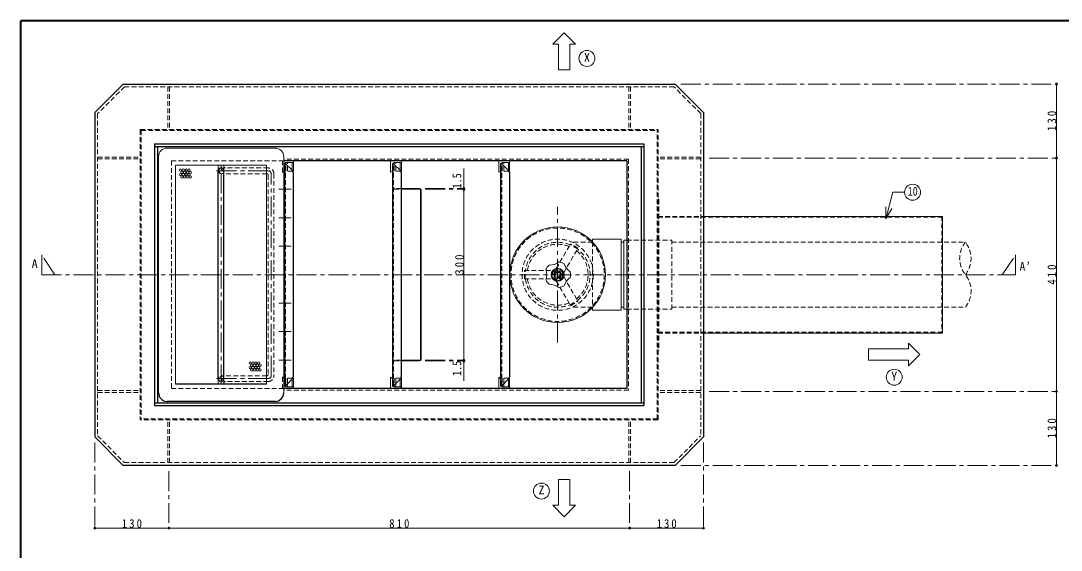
# Model space of a CAD drawing. Units: millimetres at full size, sheet at 1:7. Extents: x -1480 to 1355, y -979 to 988.
# Drawn here: x -1480 to 349, y 58 to 988 of the extents above; entities that cross this region are included whole.
import ezdxf
from ezdxf.enums import TextEntityAlignment as Align

# ---------------------------------------------------------------- set-up
doc = ezdxf.new("R2010")
doc.units = ezdxf.units.MM
doc.header["$LTSCALE"] = 7
doc.header["$PDMODE"] = 32
doc.header["$PDSIZE"] = 3.5
doc.linetypes.add('CHAIN1', pattern=[8, 5, -1, 1, -1])
doc.linetypes.add('DASHED1', pattern=[1.8, 1.2, -0.6])
doc.layers.add('0-0_ﾚｲﾔ1', color=4, linetype='Continuous', lineweight=9)
doc.styles.add('ＭＳ ゴシック', font='')
doc.styles.get('ＭＳ ゴシック').set_extended_font_data('MS Gothic')

msp = doc.modelspace()

# ---------------------------------------------------------------- linework, layer by layer
at = {"layer": '0-0_ﾚｲﾔ1', "color": 1, "lineweight": 40}
for p in [(-1479.745, -979.045), (1355.255, 987.955)]:
    msp.add_line(p, (-1479.745, 987.955), dxfattribs=at)
at = {"layer": '0-0_ﾚｲﾔ1'}
for p, q in [((-534.745, 946.955), (-544.745, 946.955)), ((-534.745, 946.955), (-534.745, 901.955)), ((-514.745, 901.955), (-514.745, 946.955)), ((-534.745, 901.955), (-514.745, 901.955)), ((340.255, 746.955), (340.255, 876.955)), ((340.255, 336.955), (340.255, 746.955)), ((-700.995, 728.455), (-700.995, 691.955)), ((-778.995, 693.455), (-810.995, 693.455)), ((-810.995, 691.955), (-778.995, 691.955)), ((-777.495, 393.455), (-777.495, 690.455)), ((-775.995, 393.455), (-775.995, 690.455)), ((-700.995, 691.955), (-700.995, 391.955)), ((-474.745, 604.455), (-424.745, 604.455)), ((-474.745, 604.455), (-474.745, 599.171)), ((-424.745, 604.455), (-424.745, 479.455)), ((-419.745, 598.955), (-424.745, 598.955)), ((-419.745, 602.455), (-414.745, 602.455)), ((-474.745, 484.738), (-474.745, 479.455)), ((-474.745, 479.455), (-424.745, 479.455)), ((-419.745, 484.955), (-424.745, 484.955)), ((80.255, 421.955), (100.255, 401.955)), ((80.255, 411.955), (80.255, 421.955)), ((80.255, 411.955), (10.255, 411.955)), ((10.255, 411.955), (10.255, 391.955)), ((-778.995, 391.955), (-810.995, 391.955)), ((-810.995, 390.455), (-778.995, 390.455)), ((-700.995, 391.955), (-700.995, 355.455)), ((10.255, 391.955), (80.255, 391.955)), ((340.255, 206.955), (340.255, 336.955)), ((-534.745, 181.955), (-534.745, 136.955)), ((-514.745, 181.955), (-534.745, 181.955)), ((-514.745, 136.955), (-514.745, 181.955)), ((-514.745, 136.955), (-504.745, 136.955)), ((-1349.745, 96.955), (-1219.745, 96.955)), ((-409.745, 96.955), (-1219.745, 96.955)), ((-279.745, 96.955), (-409.745, 96.955))]:
    msp.add_line(p, q, dxfattribs=at)
at = {"layer": '0-0_ﾚｲﾔ1', "color": 5, "lineweight": 25}
for p, q in [((-1299.745, 876.955), (-1349.745, 826.955)), ((-1299.745, 876.955), (-329.745, 876.955)), ((-279.745, 826.955), (-329.745, 876.955)), ((-1349.745, 826.955), (-1349.745, 256.955)), ((-279.745, 826.955), (-279.745, 256.955)), ((-1244.745, 771.955), (-384.745, 771.955)), ((-1244.745, 771.955), (-1244.745, 311.955)), ((-384.745, 771.955), (-384.745, 311.955)), ((-1244.745, 766.955), (-384.745, 766.955)), ((-1239.745, 766.955), (-1239.745, 316.955)), ((-389.745, 766.955), (-389.745, 316.955)), ((-414.745, 741.955), (-1017.745, 741.955)), ((-1015.995, 346.955), (-1015.995, 736.955)), ((-1014.495, 736.955), (-1015.995, 736.955)), ((-1002.46, 724.919), (-1014.495, 736.955)), ((-825.995, 346.955), (-825.995, 736.955)), ((-635.995, 346.955), (-635.995, 736.955)), ((-634.495, 736.955), (-635.995, 736.955)), ((-622.46, 724.919), (-634.495, 736.955)), ((-414.745, 741.955), (-414.745, 341.955)), ((-1132.745, 359.455), (-1132.745, 724.455)), ((-1122.745, 359.455), (-1122.745, 724.455)), ((-1000.995, 721.383), (-1000.995, 362.526)), ((-810.995, 721.383), (-810.995, 362.526)), ((-620.995, 721.383), (-620.995, 362.526)), ((-1047.745, 349.455), (-1207.745, 349.455)), ((-1002.46, 358.99), (-1014.495, 346.955)), ((-812.46, 358.99), (-824.495, 346.955)), ((-622.46, 358.99), (-634.495, 346.955)), ((-414.745, 341.955), (-1017.745, 341.955)), ((-1014.495, 346.955), (-1015.995, 346.955)), ((-824.495, 346.955), (-825.995, 346.955)), ((-634.495, 346.955), (-635.995, 346.955)), ((-1244.745, 316.955), (-384.745, 316.955)), ((-1244.745, 311.955), (-384.745, 311.955)), ((-1032.745, 319.455), (-1222.745, 319.455)), ((-1349.745, 256.955), (-1299.745, 206.955)), ((-329.745, 206.955), (-279.745, 256.955)), ((-329.745, 206.955), (-1299.745, 206.955))]:
    msp.add_line(p, q, dxfattribs=at)
at = {"layer": '0-0_ﾚｲﾔ1', "linetype": 'DASHED1'}
for p, q in [((-1297.674, 871.955), (-1344.745, 824.883)), ((-1297.674, 871.955), (-331.816, 871.955)), ((-1221.345, 871.955), (-1221.345, 796.955)), ((-1218.145, 871.955), (-1218.145, 796.955)), ((-411.345, 871.955), (-411.345, 796.955)), ((-408.145, 871.955), (-408.145, 796.955)), ((-284.745, 824.883), (-331.816, 871.955)), ((-1344.745, 824.883), (-1344.745, 259.026)), ((-284.745, 824.883), (-284.745, 259.026)), ((-1269.745, 796.955), (-1269.745, 286.955)), ((-1269.745, 796.955), (-359.745, 796.955)), ((-1268.145, 795.355), (-361.345, 795.355)), ((-1268.145, 795.355), (-1268.145, 288.555)), ((-361.345, 288.555), (-361.345, 795.355)), ((-359.745, 286.955), (-359.745, 796.955)), ((-1344.745, 748.555), (-1269.745, 748.555)), ((-1344.745, 745.355), (-1269.745, 745.355)), ((-1019.745, 721.955), (-1019.745, 741.955)), ((-1013.745, 723.955), (-1013.745, 736.205)), ((-1010.745, 723.955), (-1010.745, 738.955)), ((-823.745, 723.955), (-823.745, 736.205)), ((-820.745, 723.955), (-820.745, 738.955)), ((-633.745, 723.955), (-633.745, 736.205)), ((-630.745, 723.955), (-630.745, 738.955)), ((-284.745, 748.555), (-359.745, 748.555)), ((-284.745, 745.355), (-359.745, 745.355)), ((-1047.379, 719.455), (-1122.745, 719.455)), ((-1044.879, 729.455), (-1120.245, 729.455)), ((-1044.879, 716.955), (-1044.879, 366.955)), ((-1034.879, 719.455), (-1034.879, 364.455)), ((-1001.707, 723.955), (-1013.745, 723.955)), ((-1002.745, 725.205), (-1002.745, 723.955)), ((-811.707, 723.955), (-823.745, 723.955)), ((-812.745, 725.205), (-812.745, 723.955)), ((-621.707, 723.955), (-633.745, 723.955)), ((-622.745, 725.205), (-622.745, 723.955)), ((-810.995, 693.455), (-822.995, 693.455)), ((-822.995, 691.955), (-810.995, 691.955)), ((-359.745, 674.455), (-358.145, 674.455)), ((-358.145, 674.455), (-358.145, 409.455)), ((-359.745, 644.455), (-279.745, 644.455)), ((-359.745, 642.855), (138.655, 642.855)), ((138.655, 644.455), (138.655, 439.455)), ((-538.615, 552.849), (-513.49, 596.367)), ((-525.625, 545.349), (-500.5, 588.867)), ((-501.25, 587.568), (-514.24, 595.068)), ((-500.5, 588.867), (-513.49, 596.367)), ((-474.745, 598.955), (-510.608, 598.955)), ((-474.745, 599.171), (-474.745, 484.738)), ((-414.745, 602.455), (-335.745, 602.455)), ((-335.745, 481.455), (-335.745, 602.455)), ((-335.745, 598.955), (180.255, 598.955)), ((-594.745, 549.455), (-544.495, 549.455)), ((-594.745, 534.455), (-594.745, 549.455)), ((-593.245, 534.455), (-593.245, 549.455)), ((-536.245, 551.481), (-544.495, 546.718)), ((-544.495, 549.455), (-544.495, 534.455)), ((-525.625, 545.349), (-538.615, 552.849)), ((-594.745, 534.455), (-544.495, 534.455)), ((-536.245, 532.428), (-544.495, 537.191)), ((-525.625, 538.56), (-538.615, 531.06)), ((-538.615, 531.06), (-513.49, 487.542)), ((-527.995, 546.718), (-527.995, 537.191)), ((-525.625, 538.56), (-500.5, 495.042)), ((-514.24, 488.841), (-501.25, 496.341)), ((-513.49, 487.542), (-500.5, 495.042)), ((-474.745, 484.955), (-510.608, 484.955)), ((-414.745, 481.455), (-335.745, 481.455)), ((-335.745, 484.955), (180.255, 484.955)), ((-359.745, 441.055), (138.655, 441.055)), ((-359.745, 439.455), (-279.745, 439.455)), ((-359.745, 409.455), (-358.145, 409.455)), ((-810.995, 391.955), (-822.995, 391.955)), ((-822.995, 390.455), (-810.995, 390.455)), ((-1047.379, 364.455), (-1122.745, 364.455)), ((-1044.879, 354.455), (-1120.245, 354.455)), ((-1019.745, 361.955), (-1019.745, 341.955)), ((-1013.745, 359.955), (-1013.745, 347.705)), ((-1001.707, 359.955), (-1013.745, 359.955)), ((-1010.745, 359.955), (-1010.745, 350.705)), ((-1002.745, 358.705), (-1002.745, 359.955)), ((-823.745, 359.955), (-823.745, 347.705)), ((-811.707, 359.955), (-823.745, 359.955)), ((-820.745, 359.955), (-820.745, 350.705)), ((-812.745, 358.705), (-812.745, 359.955)), ((-633.745, 359.955), (-633.745, 347.705)), ((-621.707, 359.955), (-633.745, 359.955)), ((-630.745, 359.955), (-630.745, 350.705)), ((-622.745, 358.705), (-622.745, 359.955)), ((-1344.745, 338.555), (-1269.745, 338.555)), ((-1344.745, 335.355), (-1269.745, 335.355)), ((-284.745, 338.555), (-359.745, 338.555)), ((-284.745, 335.355), (-359.745, 335.355)), ((-359.745, 286.955), (-1269.745, 286.955)), ((-361.345, 288.555), (-1268.145, 288.555)), ((-1221.345, 211.955), (-1221.345, 286.955)), ((-1218.145, 211.955), (-1218.145, 286.955)), ((-411.345, 211.955), (-411.345, 286.955)), ((-408.145, 211.955), (-408.145, 286.955)), ((-1344.745, 259.026), (-1297.674, 211.955)), ((-331.816, 211.955), (-284.745, 259.026)), ((-331.816, 211.955), (-1297.674, 211.955))]:
    msp.add_line(p, q, dxfattribs=at)
at = {"layer": '0-0_ﾚｲﾔ1', "linetype": 'CHAIN1'}
for p, q in [((-319.745, 876.955), (340.255, 876.955)), ((-1127.745, 349.455), (-1127.745, 734.455)), ((-269.745, 746.955), (340.255, 746.955)), ((-1044.879, 724.455), (-1142.745, 724.455)), ((-1039.879, 364.455), (-1039.879, 719.455)), ((-1025.995, 691.955), (-1004.495, 691.955)), ((-768.995, 693.455), (-700.995, 693.455)), ((-768.995, 691.955), (-700.995, 691.955)), ((-536.245, 422.955), (-536.245, 660.955)), ((-1025.995, 641.955), (-1004.495, 641.955)), ((-1025.995, 591.955), (-1004.495, 591.955)), ((-1419.745, 541.955), (-1443.079, 576.955)), ((-1443.079, 576.955), (-1443.079, 541.955)), ((245.255, 541.955), (268.588, 576.955)), ((268.588, 576.955), (268.588, 541.955)), ((-1443.079, 541.955), (268.588, 541.955)), ((-1025.995, 491.955), (-1004.495, 491.955)), ((-1025.995, 441.955), (-1004.495, 441.955)), ((-1025.995, 391.955), (-1004.495, 391.955)), ((-768.995, 391.955), (-700.995, 391.955)), ((-768.995, 390.455), (-700.995, 390.455)), ((-1044.879, 359.455), (-1142.745, 359.455)), ((-269.745, 336.955), (340.255, 336.955)), ((-1349.745, 246.955), (-1349.745, 96.955)), ((-279.745, 246.955), (-279.745, 96.955)), ((-319.745, 206.955), (340.255, 206.955)), ((-1219.745, 196.955), (-1219.745, 96.955)), ((-409.745, 196.955), (-409.745, 96.955))]:
    msp.add_line(p, q, dxfattribs=at)
at = {"layer": '0-0_ﾚｲﾔ1', "color": 7, "lineweight": 18}
for p, q in [((-1032.745, 764.455), (-1222.745, 764.455)), ((-1237.745, 334.455), (-1237.745, 749.455)), ((-1047.745, 734.455), (-1207.745, 734.455)), ((-1207.745, 349.455), (-1207.745, 734.455)), ((-1132.745, 724.455), (-1132.745, 734.455)), ((-1122.745, 724.455), (-1122.745, 734.455)), ((-1047.745, 349.455), (-1047.745, 734.455)), ((-1017.745, 334.455), (-1017.745, 749.455)), ((-1016.745, 735.955), (-1016.745, 724.955)), ((-1013.745, 738.955), (-1000.624, 738.955)), ((-1013.745, 736.205), (-1013.745, 738.955)), ((-1002.745, 725.205), (-1002.745, 738.955)), ((-1000.624, 723.955), (-1000.624, 738.955)), ((-829.745, 721.955), (-829.745, 741.955)), ((-826.745, 735.955), (-826.745, 724.955)), ((-823.745, 738.955), (-810.624, 738.955)), ((-823.745, 736.205), (-823.745, 738.955)), ((-812.745, 725.205), (-812.745, 738.955)), ((-810.624, 723.955), (-810.624, 738.955)), ((-639.745, 721.955), (-639.745, 741.955)), ((-636.745, 735.955), (-636.745, 724.955)), ((-633.745, 738.955), (-620.624, 738.955)), ((-633.745, 736.205), (-633.745, 738.955)), ((-622.745, 725.205), (-622.745, 738.955)), ((-620.624, 723.955), (-620.624, 738.955)), ((-1001.707, 723.955), (-1000.624, 723.955)), ((-811.707, 723.955), (-810.624, 723.955)), ((-621.707, 723.955), (-620.624, 723.955)), ((40.443, 639.928), (53, 686.792)), ((53, 686.792), (73.563, 686.792)), ((40.443, 639.928), (40.443, 660.928)), ((-279.745, 644.455), (140.255, 644.455)), ((40.443, 639.928), (50.943, 658.115)), ((140.255, 644.455), (140.255, 439.455)), ((-279.745, 439.455), (140.255, 439.455)), ((-1132.745, 359.455), (-1132.745, 349.455)), ((-1122.745, 359.455), (-1122.745, 349.455)), ((-1016.745, 347.955), (-1016.745, 358.955)), ((-1013.745, 347.705), (-1013.745, 344.955)), ((-1010.745, 350.705), (-1010.745, 344.955)), ((-1002.745, 344.955), (-1002.745, 358.705)), ((-1001.707, 359.955), (-1000.624, 359.955)), ((-1000.624, 344.955), (-1000.624, 359.955)), ((-829.745, 361.955), (-829.745, 341.955)), ((-826.745, 347.955), (-826.745, 358.955)), ((-823.745, 347.705), (-823.745, 344.955)), ((-820.745, 350.705), (-820.745, 344.955)), ((-812.745, 344.955), (-812.745, 358.705)), ((-811.707, 359.955), (-810.624, 359.955)), ((-810.624, 344.955), (-810.624, 359.955)), ((-639.745, 361.955), (-639.745, 341.955)), ((-636.745, 347.955), (-636.745, 358.955)), ((-633.745, 347.705), (-633.745, 344.955)), ((-630.745, 350.705), (-630.745, 344.955)), ((-622.745, 344.955), (-622.745, 358.705)), ((-621.707, 359.955), (-620.624, 359.955)), ((-620.624, 344.955), (-620.624, 359.955)), ((-1013.745, 344.955), (-1000.624, 344.955)), ((-823.745, 344.955), (-810.624, 344.955)), ((-633.745, 344.955), (-620.624, 344.955))]:
    msp.add_line(p, q, dxfattribs=at)
at = {"layer": '0-0_ﾚｲﾔ1', "color": 7, "linetype": 'DASHED1', "lineweight": 18}
for p, q in [((-1017.745, 741.955), (-1214.745, 741.955)), ((-1214.745, 741.955), (-1214.745, 341.955)), ((-411.745, 744.955), (-1017.745, 744.955)), ((-1014.495, 346.955), (-1014.495, 736.955)), ((-824.495, 346.955), (-824.495, 736.955)), ((-634.495, 346.955), (-634.495, 736.955)), ((-411.745, 744.955), (-411.745, 338.955)), ((-1014.495, 704.455), (-1015.995, 704.455)), ((-1014.495, 679.455), (-1015.995, 679.455)), ((-1014.495, 654.455), (-1015.995, 654.455)), ((-1014.495, 629.455), (-1015.995, 629.455)), ((-1014.495, 604.455), (-1015.995, 604.455)), ((-1014.495, 579.455), (-1015.995, 579.455)), ((-1014.495, 554.455), (-1015.995, 554.455)), ((-1014.495, 529.455), (-1015.995, 529.455)), ((-1014.495, 504.455), (-1015.995, 504.455)), ((-1014.495, 479.455), (-1015.995, 479.455)), ((-1014.495, 454.455), (-1015.995, 454.455)), ((-1014.495, 429.455), (-1015.995, 429.455)), ((-1014.495, 404.455), (-1015.995, 404.455)), ((-1014.495, 379.455), (-1015.995, 379.455)), ((-1017.745, 341.955), (-1214.745, 341.955)), ((-411.745, 338.955), (-1017.745, 338.955))]:
    msp.add_line(p, q, dxfattribs=at)
at = {"layer": '0-0_ﾚｲﾔ1'}
for points in [[(-544.745, 946.955), (-524.745, 966.955), (-504.745, 946.955), (-514.745, 946.955)], [(-419.745, 602.455), (-419.745, 481.455), (-414.745, 481.455)], [(100.255, 401.955), (80.255, 381.955), (80.255, 391.955)], [(-504.745, 136.955), (-524.745, 116.955), (-544.745, 136.955), (-534.745, 136.955)]]:
    msp.add_lwpolyline(points, dxfattribs=at)
at = {"layer": '0-0_ﾚｲﾔ1', "color": 5, "lineweight": 25}
msp.add_lwpolyline([(-812.46, 724.919), (-824.495, 736.955), (-825.995, 736.955)], dxfattribs=at)
at = {"layer": '0-0_ﾚｲﾔ1', "color": 7, "lineweight": 18}
for centre, radius in [((-484.745, 921.955), 14), ((87.563, 686.792), 14), ((-536.245, 541.955), 84), ((-536.245, 541.955), 11.5), ((-536.245, 541.955), 10.5), ((-536.245, 541.955), 6.5), ((55.255, 361.955), 14), ((-564.745, 161.955), 14)]:
    msp.add_circle(centre, radius, dxfattribs=at)
at = {"layer": '0-0_ﾚｲﾔ1'}
for centre in [(-1199.133, 725.78), (-1199.133, 717.78), (-1196.633, 721.78), (-1196.633, 713.78), (-1194.133, 725.78), (-1194.133, 717.78), (-1191.633, 721.78), (-1191.633, 713.78), (-1189.133, 725.78), (-1189.133, 717.78), (-1186.633, 721.78), (-1186.633, 713.78), (-1184.133, 725.78), (-1184.133, 717.78), (-1181.633, 721.78), (-1181.633, 713.78), (-1076.661, 386.816), (-1074.161, 382.816), (-1071.661, 386.816), (-1069.161, 382.816), (-1066.661, 386.816), (-1064.161, 382.816), (-1061.661, 386.816), (-1059.161, 382.816), (-1076.661, 378.816), (-1074.161, 374.816), (-1071.661, 378.816), (-1069.161, 374.816), (-1066.661, 378.816), (-1064.161, 374.816), (-1061.661, 378.816), (-1059.161, 374.816)]:
    msp.add_circle(centre, 2, dxfattribs=at)
at = {"layer": '0-0_ﾚｲﾔ1', "linetype": 'DASHED1'}
for radius in [82, 62.5, 5, 4]:
    msp.add_circle((-536.245, 541.955), radius, dxfattribs=at)
at = {"layer": '0-0_ﾚｲﾔ1', "color": 7, "lineweight": 18}
for centre, radius, start, end in [((-1222.745, 749.455), 15, 90, 180), ((-1032.745, 749.455), 15, 0, 90), ((-1013.745, 735.955), 3, 90, 180), ((-1002.745, 741.955), 3, 270, 0), ((-823.745, 735.955), 3, 90, 180), ((-812.745, 741.955), 3, 270, 0), ((-633.745, 735.955), 3, 90, 180), ((-622.745, 741.955), 3, 270, 0), ((-1019.745, 724.955), 3, 311.81031, 0), ((-829.745, 724.955), 3, 270, 0), ((-639.745, 724.955), 3, 270, 0), ((-536.245, 541.955), 22.5, 131.57818, 156.42182), ((-583.117, 541.955), 27.75, 341.07536, 18.92464), ((-550.729, 586.532), 27.75, 269.07536, 306.92464), ((-536.245, 541.955), 22.5, 59.57818, 84.42182), ((-498.325, 569.505), 27.75, 197.07536, 234.92464), ((-536.245, 541.955), 22.5, 203.57818, 228.42182), ((-498.325, 514.404), 27.75, 125.07536, 162.92464), ((-536.245, 541.955), 22.5, 347.57818, 12.42182), ((-550.729, 497.377), 27.75, 53.07536, 90.92464), ((-536.245, 541.955), 22.5, 275.57818, 300.42182), ((-1019.745, 358.955), 3, 0, 48.18969), ((-1013.745, 347.955), 3, 180, 270), ((-829.745, 358.955), 3, 0, 90), ((-823.745, 347.955), 3, 180, 270), ((-639.745, 358.955), 3, 0, 90), ((-633.745, 347.955), 3, 180, 270), ((-1002.745, 341.955), 3, 0, 90), ((-812.745, 341.955), 3, 0, 90), ((-622.745, 341.955), 3, 0, 90)]:
    msp.add_arc(centre, radius, start, end, dxfattribs=at)
at = {"layer": '0-0_ﾚｲﾔ1', "linetype": 'DASHED1'}
for centre, radius, start, end in [((-1120.245, 731.955), 2.5, 180, 270), ((-1122.745, 729.455), 10, 180, 270), ((-1047.379, 716.955), 2.5, 0, 90), ((-1044.879, 719.455), 10, 0, 90), ((-1019.745, 724.955), 3, 270, 311.81031), ((-822.995, 694.955), 3, 180, 270), ((-822.995, 694.955), 1.5, 180, 270), ((-536.245, 541.955), 57, 67.56084, 172.43916), ((-536.245, 541.955), 53.5, 68.05866, 171.94134), ((-536.245, 541.955), 57, 307.56084, 52.43916), ((215.867, 570.455), 45.612, 141.33038, 218.66962), ((144.642, 570.455), 45.612, 321.33038, 38.66962), ((-536.245, 541.955), 53.5, 308.05866, 51.94134), ((-536.245, 541.955), 57, 187.56084, 292.43916), ((-536.245, 541.955), 53.5, 188.05866, 291.94134), ((144.642, 513.455), 45.612, 321.33038, 38.66962), ((-822.995, 388.955), 3, 90, 180), ((-822.995, 388.955), 1.5, 90, 180), ((-1047.379, 366.955), 2.5, 270, 0), ((-1122.745, 354.455), 10, 90, 180), ((-1120.245, 351.955), 2.5, 90, 180), ((-1044.879, 364.455), 10, 270, 0), ((-1019.745, 358.955), 3, 48.18969, 90)]:
    msp.add_arc(centre, radius, start, end, dxfattribs=at)
at = {"layer": '0-0_ﾚｲﾔ1', "color": 5, "lineweight": 25}
for centre, radius, start, end in [((-1127.745, 724.455), 5, 0, 180), ((-1005.995, 721.383), 5, 0, 45), ((-815.995, 721.383), 5, 0, 45), ((-625.995, 721.383), 5, 0, 45), ((-1127.745, 359.455), 5, 180, 0), ((-1005.995, 362.526), 5, 315, 0), ((-815.995, 362.526), 5, 315, 0), ((-625.995, 362.526), 5, 315, 0), ((-1222.745, 334.455), 15, 180, 270), ((-1032.745, 334.455), 15, 270, 0)]:
    msp.add_arc(centre, radius, start, end, dxfattribs=at)
at = {"layer": '0-0_ﾚｲﾔ1', "color": 7, "linetype": 'DASHED1', "lineweight": 18}
for centre, start, end in [((-1127.745, 724.455), 180, 0), ((-1127.745, 359.455), 0, 180)]:
    msp.add_arc(centre, 5, start, end, dxfattribs=at)
at = {"layer": '0-0_ﾚｲﾔ1', "linetype": 'CHAIN1'}
for centre, start, end in [((-1122.745, 729.455), 180, 270), ((-1044.879, 719.455), 0, 90), ((-1122.745, 354.455), 90, 180), ((-1044.879, 364.455), 270, 0)]:
    msp.add_arc(centre, 5, start, end, dxfattribs=at)
at = {"layer": '0-0_ﾚｲﾔ1'}
for centre, radius, start, end in [((-778.995, 690.455), 3, 0, 90), ((-778.995, 690.455), 1.5, 0, 90), ((-778.995, 393.455), 1.5, 270, 0), ((-778.995, 393.455), 3, 270, 0)]:
    msp.add_arc(centre, radius, start, end, dxfattribs=at)
for p in [(340.255, 876.955), (340.255, 746.955), (-700.995, 693.455), (-700.995, 691.955), (-700.995, 391.955), (-700.995, 390.455), (340.255, 336.955), (340.255, 206.955), (-1349.745, 96.955), (-1219.745, 96.955), (-409.745, 96.955), (-279.745, 96.955)]:
    msp.add_point(p, dxfattribs=at)

# ---------------------------------------------------------------- texts
at = {"layer": '0-0_ﾚｲﾔ1', "color": 7, "style": 'ＭＳ ゴシック'}
for s, p in [('X', (-489.995, 911.455)), ('A', (-1460.579, 548.955)), ('Y', (50.005, 351.455)), ('Z', (-569.995, 151.455))]:
    msp.add_text(s, height=15.4, dxfattribs=at).set_placement(p, align=Align.BOTTOM_LEFT)
at = {"layer": '0-0_ﾚｲﾔ1', "color": 7, "style": 'ＭＳ ゴシック', "width": 0.85}
for p in [(-700.995, 693.455), (-700.995, 364.205)]:
    msp.add_text('1.5', height=15.4, rotation=90, dxfattribs=at).set_placement(p, align=Align.BOTTOM_LEFT)
msp.add_text('10', height=15.4, dxfattribs=at).set_placement((78.813, 676.292), align=Align.BOTTOM_LEFT)
at = {"layer": '0-0_ﾚｲﾔ1', "color": 7, "char_height": 15.4, "attachment_point": 7, "rotation": 90, "style": 'ＭＳ ゴシック'}
for s, insert in [('\\T1.38;\\W0.9;130', (340.255, 794.455)), ('\\T1.38;\\W0.9;300', (-700.995, 541.955)), ('\\T1.38;\\W0.9;410', (340.255, 524.455)), ('\\T1.38;\\W0.9;130', (340.255, 254.455))]:
    msp.add_mtext(s, dxfattribs=dict(at, insert=insert))
at = {"layer": '0-0_ﾚｲﾔ1', "color": 7, "char_height": 15.4, "attachment_point": 7, "style": 'ＭＳ ゴシック'}
for s, insert in [('\\T1.24;\\W0.95;A’', (275.588, 548.955)), ('\\T1.38;\\W0.9;130', (-1302.245, 96.955)), ('\\T1.38;\\W0.9;810', (-832.245, 96.955)), ('\\T1.37;\\W0.9;130', (-362.245, 96.955))]:
    msp.add_mtext(s, dxfattribs=dict(at, insert=insert))

doc.saveas('drawing.dxf')
